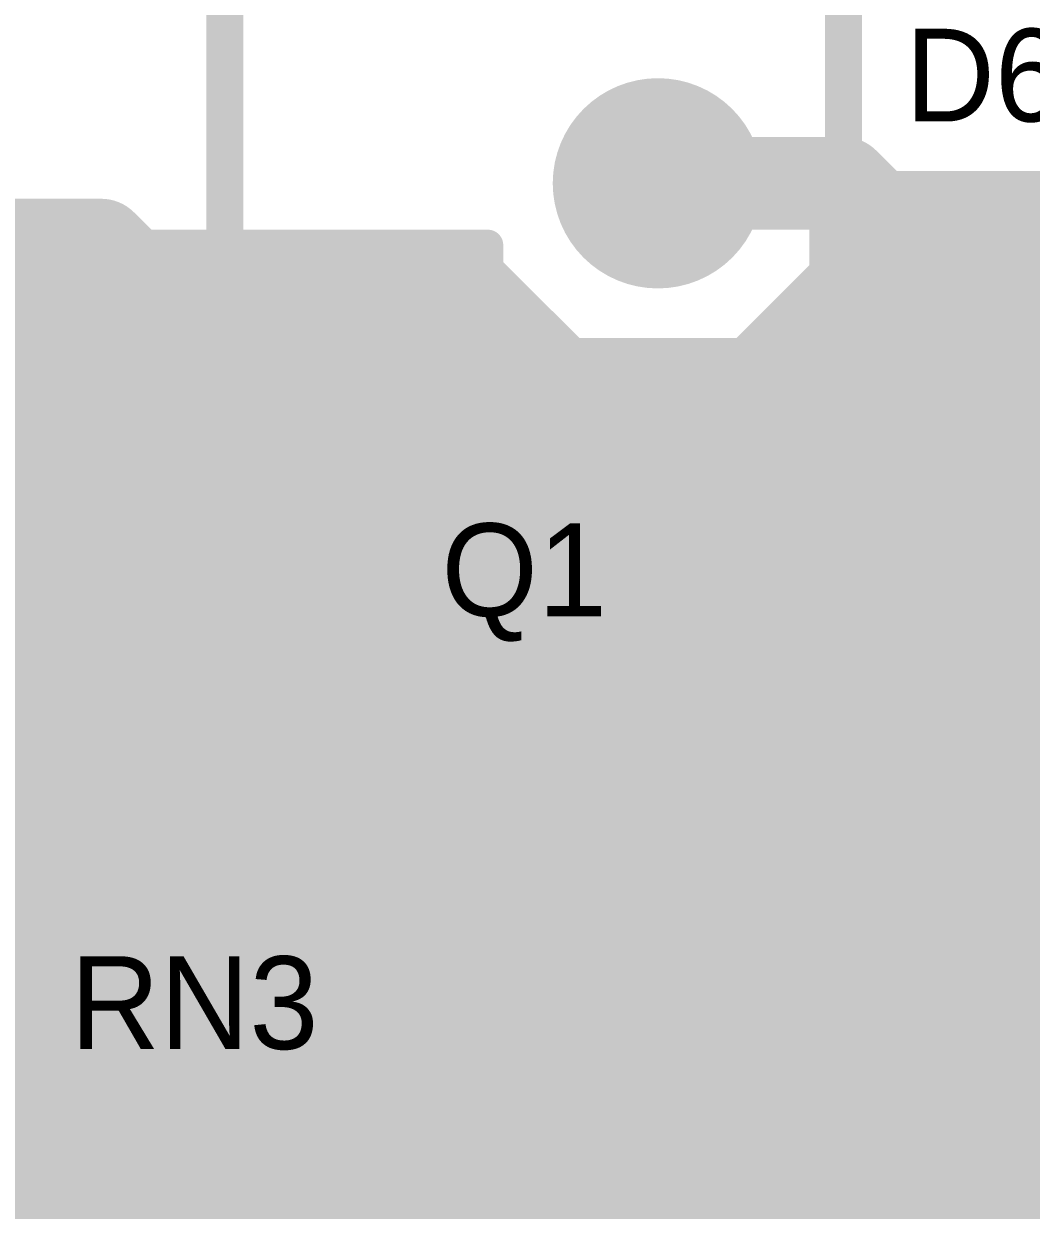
# Model space of a CAD drawing. Header units: millimetres. Extents: x 1.9 to 5.81, y 3 to 5.61.
# Drawn here: x 4.355 to 4.6807, y 4.165 to 4.5516 of the extents above; entities that cross this region are included whole.
import ezdxf

# ---------------------------------------------------------------- set-up
doc = ezdxf.new("R2010")
doc.units = ezdxf.units.MM
doc.header["$MEASUREMENT"] = 0
for name, color, linetype in [('BottomLayer', 5, 'Continuous'), ('BottomSolder', 6, 'Continuous'), ('MultiLayer', 9, 'Continuous'), ('TopLayer', 1, 'Continuous'), ('TopOverlay', 2, 'Continuous'), ('TopPaste', 8, 'Continuous'), ('TopSolder', 216, 'Continuous')]:
    doc.layers.add(name, color=color, linetype=linetype)

msp = doc.modelspace()

# ---------------------------------------------------------------- linework, layer by layer
at = {"layer": 'BottomLayer'}
for points, const_width in [([(4.545, 4.5, 1), (4.575, 4.5, 1)], 0.03), ([(4.3575, 4.48, 1), (4.3625, 4.48, 1)], 0.005), ([(4.3675, 4.48, 1), (4.3725, 4.48, 1)], 0.005), ([(4.3775, 4.48, 1), (4.3825, 4.48, 1)], 0.005), ([(4.3875, 4.48, 1), (4.3925, 4.48, 1)], 0.005), ([(4.3975, 4.48, 1), (4.4025, 4.48, 1)], 0.005), ([(4.4075, 4.48, 1), (4.4125, 4.48, 1)], 0.005), ([(4.4175, 4.48, 1), (4.4225, 4.48, 1)], 0.005), ([(4.4275, 4.48, 1), (4.4325, 4.48, 1)], 0.005), ([(4.4375, 4.48, 1), (4.4425, 4.48, 1)], 0.005), ([(4.4475, 4.48, 1), (4.4525, 4.48, 1)], 0.005), ([(4.4575, 4.48, 1), (4.4625, 4.48, 1)], 0.005), ([(4.4675, 4.48, 1), (4.4725, 4.48, 1)], 0.005), ([(4.4775, 4.48, 1), (4.4825, 4.48, 1)], 0.005), ([(4.4875, 4.48, 1), (4.4925, 4.48, 1)], 0.005), ([(4.4975, 4.48, 1), (4.5025, 4.48, 1)], 0.005), ([(4.5025, 4.48, 1), (4.5075, 4.48, 1)], 0.005), ([(4.5025, 4.48, 1), (4.5075, 4.48, 1)], 0.005), ([(4.5025, 4.48, 1), (4.5075, 4.48, 1)], 0.005), ([(4.6125, 4.48, 1), (4.6175, 4.48, 1)], 0.005), ([(4.6125, 4.48, 1), (4.6175, 4.48, 1)], 0.005), ([(4.6125, 4.48, 1), (4.6175, 4.48, 1)], 0.005), ([(4.6175, 4.48, 1), (4.6225, 4.48, 1)], 0.005), ([(4.6275, 4.48, 1), (4.6325, 4.48, 1)], 0.005), ([(4.6375, 4.48, 1), (4.6425, 4.48, 1)], 0.005), ([(4.6475, 4.48, 1), (4.6525, 4.48, 1)], 0.005), ([(4.6575, 4.48, 1), (4.6625, 4.48, 1)], 0.005), ([(4.6675, 4.48, 1), (4.6725, 4.48, 1)], 0.005), ([(4.6775, 4.48, 1), (4.6825, 4.48, 1)], 0.005), ([(4.5025, 4.4725, 1), (4.5075, 4.4725, 1)], 0.005), ([(4.5025, 4.4725, 1), (4.5075, 4.4725, 1)], 0.005), ([(4.6125, 4.4725, 1), (4.6175, 4.4725, 1)], 0.005), ([(4.6125, 4.4725, 1), (4.6175, 4.4725, 1)], 0.005), ([(4.505, 4.47, 1), (4.51, 4.47, 1)], 0.005), ([(4.5075, 4.4675, 1), (4.5125, 4.4675, 1)], 0.005), ([(4.6075, 4.4675, 1), (4.6125, 4.4675, 1)], 0.005), ([(4.61, 4.47, 1), (4.615, 4.47, 1)], 0.005), ([(4.515, 4.46, 1), (4.52, 4.46, 1)], 0.005), ([(4.6, 4.46, 1), (4.605, 4.46, 1)], 0.005), ([(4.5175, 4.4575, 1), (4.5225, 4.4575, 1)], 0.005), ([(4.5975, 4.4575, 1), (4.6025, 4.4575, 1)], 0.005), ([(4.525, 4.45, 1), (4.53, 4.45, 1)], 0.005), ([(4.59, 4.45, 1), (4.595, 4.45, 1)], 0.005), ([(4.5275, 4.4475, 1), (4.5325, 4.4475, 1)], 0.005), ([(4.53, 4.445, 1), (4.535, 4.445, 1)], 0.005), ([(4.53, 4.445, 1), (4.535, 4.445, 1)], 0.005), ([(4.5375, 4.445, 1), (4.5425, 4.445, 1)], 0.005), ([(4.5475, 4.445, 1), (4.5525, 4.445, 1)], 0.005), ([(4.5575, 4.445, 1), (4.5625, 4.445, 1)], 0.005), ([(4.5675, 4.445, 1), (4.5725, 4.445, 1)], 0.005), ([(4.5775, 4.445, 1), (4.5825, 4.445, 1)], 0.005), ([(4.585, 4.445, 1), (4.59, 4.445, 1)], 0.005), ([(4.585, 4.445, 1), (4.59, 4.445, 1)], 0.005), ([(4.5875, 4.4475, 1), (4.5925, 4.4475, 1)], 0.005), ([(4.54, 4.34, 1), (4.56, 4.34, 1)], 0.02), ([(4.3575, 4.17, 1), (4.3625, 4.17, 1)], 0.005), ([(4.3675, 4.17, 1), (4.3725, 4.17, 1)], 0.005), ([(4.3775, 4.17, 1), (4.3825, 4.17, 1)], 0.005), ([(4.3875, 4.17, 1), (4.3925, 4.17, 1)], 0.005), ([(4.3975, 4.17, 1), (4.4025, 4.17, 1)], 0.005), ([(4.4075, 4.17, 1), (4.4125, 4.17, 1)], 0.005), ([(4.4175, 4.17, 1), (4.4225, 4.17, 1)], 0.005), ([(4.4275, 4.17, 1), (4.4325, 4.17, 1)], 0.005), ([(4.4375, 4.17, 1), (4.4425, 4.17, 1)], 0.005), ([(4.4475, 4.17, 1), (4.4525, 4.17, 1)], 0.005), ([(4.4575, 4.17, 1), (4.4625, 4.17, 1)], 0.005), ([(4.4675, 4.17, 1), (4.4725, 4.17, 1)], 0.005), ([(4.4775, 4.17, 1), (4.4825, 4.17, 1)], 0.005), ([(4.4875, 4.17, 1), (4.4925, 4.17, 1)], 0.005), ([(4.4975, 4.17, 1), (4.5025, 4.17, 1)], 0.005), ([(4.5075, 4.17, 1), (4.5125, 4.17, 1)], 0.005), ([(4.5175, 4.17, 1), (4.5225, 4.17, 1)], 0.005), ([(4.5275, 4.17, 1), (4.5325, 4.17, 1)], 0.005), ([(4.5375, 4.17, 1), (4.5425, 4.17, 1)], 0.005), ([(4.5475, 4.17, 1), (4.5525, 4.17, 1)], 0.005), ([(4.5575, 4.17, 1), (4.5625, 4.17, 1)], 0.005), ([(4.5675, 4.17, 1), (4.5725, 4.17, 1)], 0.005), ([(4.5775, 4.17, 1), (4.5825, 4.17, 1)], 0.005), ([(4.5875, 4.17, 1), (4.5925, 4.17, 1)], 0.005), ([(4.5975, 4.17, 1), (4.6025, 4.17, 1)], 0.005), ([(4.6075, 4.17, 1), (4.6125, 4.17, 1)], 0.005), ([(4.6175, 4.17, 1), (4.6225, 4.17, 1)], 0.005), ([(4.6275, 4.17, 1), (4.6325, 4.17, 1)], 0.005), ([(4.6375, 4.17, 1), (4.6425, 4.17, 1)], 0.005), ([(4.6475, 4.17, 1), (4.6525, 4.17, 1)], 0.005), ([(4.6575, 4.17, 1), (4.6625, 4.17, 1)], 0.005), ([(4.6675, 4.17, 1), (4.6725, 4.17, 1)], 0.005), ([(4.6775, 4.17, 1), (4.6825, 4.17, 1)], 0.005)]:
    msp.add_lwpolyline(points, format="xyb", close=True, dxfattribs=dict(at, const_width=const_width))
at = {"layer": 'BottomLayer', "const_width": 0.01}
for points in [[(4.255, 4.48), (4.505, 4.48)], [(4.255, 4.48), (4.505, 4.48)], [(4.36, 4.17), (4.36, 4.48)], [(4.37, 4.17), (4.37, 4.48)], [(4.38, 4.17), (4.38, 4.48)], [(4.39, 4.17), (4.39, 4.48)], [(4.4, 4.17), (4.4, 4.48)], [(4.41, 4.17), (4.41, 4.48)], [(4.42, 4.17), (4.42, 4.48)], [(4.43, 4.17), (4.43, 4.48)], [(4.44, 4.17), (4.44, 4.48)], [(4.45, 4.17), (4.45, 4.48)], [(4.46, 4.17), (4.46, 4.48)], [(4.47, 4.17), (4.47, 4.48)], [(4.48, 4.17), (4.48, 4.48)], [(4.49, 4.17), (4.49, 4.48)], [(4.5, 4.17), (4.5, 4.48)], [(4.505, 4.4725), (4.505, 4.48)], [(4.615, 4.48), (4.805, 4.48)], [(4.615, 4.48), (4.805, 4.48)], [(4.615, 4.4725), (4.615, 4.48)], [(4.62, 4.17), (4.62, 4.48)], [(4.63, 4.17), (4.63, 4.48)], [(4.64, 4.17), (4.64, 4.48)], [(4.65, 4.17), (4.65, 4.48)], [(4.66, 4.17), (4.66, 4.48)], [(4.67, 4.17), (4.67, 4.48)], [(4.68, 4.17), (4.68, 4.48)], [(4.505, 4.4725), (4.5325, 4.445)], [(4.5875, 4.445), (4.615, 4.4725)], [(4.2525, 4.47), (4.5075, 4.47)], [(4.51, 4.17), (4.51, 4.4675)], [(4.61, 4.17), (4.61, 4.4675)], [(4.6125, 4.47), (4.8075, 4.47)], [(4.2425, 4.46), (4.5175, 4.46)], [(4.6025, 4.46), (4.8175, 4.46)], [(4.52, 4.17), (4.52, 4.4575)], [(4.6, 4.17), (4.6, 4.4575)], [(4.2325, 4.45), (4.5275, 4.45)], [(4.5925, 4.45), (4.8275, 4.45)], [(4.53, 4.17), (4.53, 4.4475)], [(4.5325, 4.445), (4.5875, 4.445)], [(4.54, 4.17), (4.54, 4.445)], [(4.55, 4.17), (4.55, 4.445)], [(4.56, 4.17), (4.56, 4.445)], [(4.57, 4.17), (4.57, 4.445)], [(4.58, 4.17), (4.58, 4.445)], [(4.59, 4.17), (4.59, 4.4475)], [(4.17387, 4.44), (5, 4.44)], [(4.17031, 4.43), (5, 4.43)], [(4.16354, 4.42), (5, 4.42)], [(4.15062, 4.41), (5, 4.41)], [(4.12384, 4.4), (5, 4.4)], [(4.11384, 4.39), (5, 4.39)], [(4.10333, 4.38), (5, 4.38)], [(3.43384, 4.37), (4.99757, 4.37)], [(3.42384, 4.36), (4.98757, 4.36)], [(3.41384, 4.35), (4.97764, 4.35)], [(3.40384, 4.34), (4.97172, 4.34)], [(3.39384, 4.33), (4.97, 4.33)], [(4.135, 4.32), (4.97, 4.32)], [(4.15743, 4.31), (4.97, 4.31)], [(4.16743, 4.3), (4.85, 4.3)], [(4.17743, 4.29), (4.82757, 4.29)], [(4.18743, 4.28), (4.81757, 4.28)], [(4.19743, 4.27), (4.80757, 4.27)], [(4.20743, 4.26), (4.79757, 4.26)], [(4.21743, 4.25), (4.78757, 4.25)], [(4.22598, 4.24), (4.77757, 4.24)], [(4.22958, 4.23), (4.76757, 4.23)], [(4.23, 4.22), (4.75764, 4.22)], [(4.23, 4.21), (4.75172, 4.21)], [(4.23, 4.2), (4.75, 4.2)], [(4.23, 4.19), (4.75, 4.19)], [(4.23243, 4.18), (4.75, 4.18)], [(4.24243, 4.17), (4.74757, 4.17)], [(4.24243, 4.17), (4.74757, 4.17)]]:
    msp.add_lwpolyline(points, dxfattribs=at)
at = {"layer": 'BottomSolder'}
for points, const_width in [([(4.543, 4.5, 1), (4.577, 4.5, 1)], 0.034), ([(4.543, 4.5, 1), (4.577, 4.5, 1)], 0.034), ([(4.538, 4.34, 1), (4.562, 4.34, 1)], 0.024), ([(4.538, 4.34, 1), (4.562, 4.34, 1)], 0.024)]:
    msp.add_lwpolyline(points, format="xyb", close=True, dxfattribs=dict(at, const_width=const_width))
at = {"layer": 'MultiLayer'}
for points, const_width in [([(4.545, 4.5, 1), (4.575, 4.5, 1)], 0.03), ([(4.54, 4.34, 1), (4.56, 4.34, 1)], 0.02)]:
    msp.add_lwpolyline(points, format="xyb", close=True, dxfattribs=dict(at, const_width=const_width))
at = {"layer": 'TopLayer'}
for points, const_width in [([(4.545, 4.5, 1), (4.575, 4.5, 1)], 0.03), ([(4.5525, 4.5, 1), (4.5675, 4.5, 1)], 0.015), ([(4.6125, 4.5, 1), (4.6275, 4.5, 1)], 0.015), ([(4.6125, 4.5, 1), (4.6275, 4.5, 1)], 0.015), ([(4.3725, 4.48, 1), (4.3875, 4.48, 1)], 0.015), ([(4.3725, 4.48, 1), (4.3875, 4.48, 1)], 0.015), ([(4.43407, 4.48, 1), (4.43907, 4.48, 1)], 0.005), ([(4.43407, 4.48, 1), (4.43907, 4.48, 1)], 0.005), ([(4.43407, 4.48, 1), (4.43907, 4.48, 1)], 0.005), ([(4.4375, 4.48, 1), (4.4425, 4.48, 1)], 0.005), ([(4.4475, 4.48, 1), (4.4525, 4.48, 1)], 0.005), ([(4.4575, 4.48, 1), (4.4625, 4.48, 1)], 0.005), ([(4.4675, 4.48, 1), (4.4725, 4.48, 1)], 0.005), ([(4.4775, 4.48, 1), (4.4825, 4.48, 1)], 0.005), ([(4.4875, 4.48, 1), (4.4925, 4.48, 1)], 0.005), ([(4.4975, 4.48, 1), (4.5025, 4.48, 1)], 0.005), ([(4.5025, 4.48, 1), (4.5075, 4.48, 1)], 0.005), ([(4.5025, 4.48, 1), (4.5075, 4.48, 1)], 0.005), ([(4.5025, 4.48, 1), (4.5075, 4.48, 1)], 0.005), ([(4.4375, 4.47657, 1), (4.4425, 4.47657, 1)], 0.005), ([(4.5025, 4.4725, 1), (4.5075, 4.4725, 1)], 0.005), ([(4.5025, 4.4725, 1), (4.5075, 4.4725, 1)], 0.005), ([(4.44407, 4.47, 1), (4.44907, 4.47, 1)], 0.005), ([(4.505, 4.47, 1), (4.51, 4.47, 1)], 0.005), ([(4.5075, 4.4675, 1), (4.5125, 4.4675, 1)], 0.005), ([(4.6525, 4.46, 1), (4.6675, 4.46, 1)], 0.015), ([(4.6525, 4.46, 1), (4.6675, 4.46, 1)], 0.015), ([(4.4475, 4.46657, 1), (4.4525, 4.46657, 1)], 0.005), ([(4.45407, 4.46, 1), (4.45907, 4.46, 1)], 0.005), ([(4.515, 4.46, 1), (4.52, 4.46, 1)], 0.005), ([(4.6, 4.46, 1), (4.605, 4.46, 1)], 0.005), ([(4.4575, 4.45657, 1), (4.4625, 4.45657, 1)], 0.005), ([(4.5175, 4.4575, 1), (4.5225, 4.4575, 1)], 0.005), ([(4.5975, 4.4575, 1), (4.6025, 4.4575, 1)], 0.005), ([(4.6025, 4.45843, 1), (4.6075, 4.45843, 1)], 0.005), ([(4.46407, 4.45, 1), (4.46907, 4.45, 1)], 0.005), ([(4.525, 4.45, 1), (4.53, 4.45, 1)], 0.005), ([(4.59, 4.45, 1), (4.595, 4.45, 1)], 0.005), ([(4.6025, 4.45, 1), (4.6075, 4.45, 1)], 0.005), ([(4.4675, 4.44657, 1), (4.4725, 4.44657, 1)], 0.005), ([(4.46907, 4.445, 1), (4.47407, 4.445, 1)], 0.005), ([(4.46907, 4.445, 1), (4.47407, 4.445, 1)], 0.005), ([(4.4775, 4.445, 1), (4.4825, 4.445, 1)], 0.005), ([(4.4875, 4.445, 1), (4.4925, 4.445, 1)], 0.005), ([(4.4975, 4.445, 1), (4.5025, 4.445, 1)], 0.005), ([(4.4975, 4.445, 1), (4.5025, 4.445, 1)], 0.005), ([(4.4975, 4.445, 1), (4.5025, 4.445, 1)], 0.005), ([(4.4975, 4.445, 1), (4.5025, 4.445, 1)], 0.005), ([(4.5275, 4.4475, 1), (4.5325, 4.4475, 1)], 0.005), ([(4.53, 4.445, 1), (4.535, 4.445, 1)], 0.005), ([(4.53, 4.445, 1), (4.535, 4.445, 1)], 0.005), ([(4.5375, 4.445, 1), (4.5425, 4.445, 1)], 0.005), ([(4.5475, 4.445, 1), (4.5525, 4.445, 1)], 0.005), ([(4.5575, 4.445, 1), (4.5625, 4.445, 1)], 0.005), ([(4.5675, 4.445, 1), (4.5725, 4.445, 1)], 0.005), ([(4.5775, 4.445, 1), (4.5825, 4.445, 1)], 0.005), ([(4.585, 4.445, 1), (4.59, 4.445, 1)], 0.005), ([(4.585, 4.445, 1), (4.59, 4.445, 1)], 0.005), ([(4.5875, 4.4475, 1), (4.5925, 4.4475, 1)], 0.005), ([(4.4975, 4.44, 1), (4.5025, 4.44, 1)], 0.005), ([(4.6025, 4.44, 1), (4.6075, 4.44, 1)], 0.005), ([(4.6025, 4.435, 1), (4.6075, 4.435, 1)], 0.005), ([(4.6025, 4.435, 1), (4.6075, 4.435, 1)], 0.005), ([(4.6075, 4.435, 1), (4.6125, 4.435, 1)], 0.005), ([(4.6175, 4.435, 1), (4.6225, 4.435, 1)], 0.005), ([(4.6175, 4.435, 1), (4.6225, 4.435, 1)], 0.005), ([(4.6175, 4.435, 1), (4.6225, 4.435, 1)], 0.005), ([(4.6175, 4.435, 1), (4.6225, 4.435, 1)], 0.005), ([(4.4975, 4.43, 1), (4.5025, 4.43, 1)], 0.005), ([(4.6175, 4.43, 1), (4.6225, 4.43, 1)], 0.005), ([(4.4975, 4.42, 1), (4.5025, 4.42, 1)], 0.005), ([(4.6175, 4.42, 1), (4.6225, 4.42, 1)], 0.005), ([(4.4525, 4.4, 1), (4.4675, 4.4, 1)], 0.015), ([(4.4525, 4.4, 1), (4.4675, 4.4, 1)], 0.015), ([(4.4975, 4.41, 1), (4.5025, 4.41, 1)], 0.005), ([(4.6175, 4.41, 1), (4.6225, 4.41, 1)], 0.005), ([(4.4525, 4.395, 1), (4.4675, 4.395, 1)], 0.015), ([(4.6525, 4.395, 1), (4.6675, 4.395, 1)], 0.015), ([(4.4975, 4.4, 1), (4.5025, 4.4, 1)], 0.005), ([(4.4975, 4.4, 1), (4.5025, 4.4, 1)], 0.005), ([(4.4975, 4.4, 1), (4.5025, 4.4, 1)], 0.005), ([(4.4975, 4.4, 1), (4.5025, 4.4, 1)], 0.005), ([(4.6175, 4.4, 1), (4.6225, 4.4, 1)], 0.005), ([(4.4975, 4.395, 1), (4.5025, 4.395, 1)], 0.005), ([(4.6175, 4.395, 1), (4.6225, 4.395, 1)], 0.005), ([(4.6175, 4.395, 1), (4.6225, 4.395, 1)], 0.005), ([(4.6175, 4.395, 1), (4.6225, 4.395, 1)], 0.005), ([(4.4975, 4.39, 1), (4.5025, 4.39, 1)], 0.005), ([(4.6175, 4.39, 1), (4.6225, 4.39, 1)], 0.005), ([(4.4975, 4.38, 1), (4.5025, 4.38, 1)], 0.005), ([(4.6175, 4.38, 1), (4.6225, 4.38, 1)], 0.005), ([(4.4975, 4.37, 1), (4.5025, 4.37, 1)], 0.005), ([(4.6175, 4.37, 1), (4.6225, 4.37, 1)], 0.005), ([(4.4975, 4.36, 1), (4.5025, 4.36, 1)], 0.005), ([(4.6175, 4.36, 1), (4.6225, 4.36, 1)], 0.005), ([(4.495, 4.35, 1), (4.505, 4.35, 1)], 0.01), ([(4.4975, 4.355, 1), (4.5025, 4.355, 1)], 0.005), ([(4.4975, 4.355, 1), (4.5025, 4.355, 1)], 0.005), ([(4.4975, 4.355, 1), (4.5025, 4.355, 1)], 0.005), ([(4.5075, 4.355, 1), (4.5125, 4.355, 1)], 0.005), ([(4.5175, 4.355, 1), (4.5225, 4.355, 1)], 0.005), ([(4.5275, 4.355, 1), (4.5325, 4.355, 1)], 0.005), ([(4.54, 4.34, 1), (4.56, 4.34, 1)], 0.02), ([(4.5375, 4.355, 1), (4.5425, 4.355, 1)], 0.005), ([(4.5375, 4.355, 1), (4.5425, 4.355, 1)], 0.005), ([(4.5375, 4.355, 1), (4.5425, 4.355, 1)], 0.005), ([(4.5375, 4.355, 1), (4.5425, 4.355, 1)], 0.005), ([(4.5775, 4.355, 1), (4.5825, 4.355, 1)], 0.005), ([(4.5775, 4.355, 1), (4.5825, 4.355, 1)], 0.005), ([(4.5775, 4.355, 1), (4.5825, 4.355, 1)], 0.005), ([(4.5775, 4.355, 1), (4.5825, 4.355, 1)], 0.005), ([(4.5875, 4.355, 1), (4.5925, 4.355, 1)], 0.005), ([(4.5975, 4.355, 1), (4.6025, 4.355, 1)], 0.005), ([(4.6075, 4.355, 1), (4.6125, 4.355, 1)], 0.005), ([(4.6175, 4.355, 1), (4.6225, 4.355, 1)], 0.005), ([(4.6175, 4.355, 1), (4.6225, 4.355, 1)], 0.005), ([(4.6175, 4.355, 1), (4.6225, 4.355, 1)], 0.005), ([(4.5275, 4.34, 1), (4.5425, 4.34, 1)], 0.015), ([(4.5275, 4.34, 1), (4.5425, 4.34, 1)], 0.015), ([(4.5425, 4.34, 1), (4.5575, 4.34, 1)], 0.015), ([(4.5375, 4.35, 1), (4.5425, 4.35, 1)], 0.005), ([(4.5775, 4.35, 1), (4.5825, 4.35, 1)], 0.005), ([(4.4575, 4.345, 1), (4.4625, 4.345, 1)], 0.005), ([(4.4575, 4.345, 1), (4.4625, 4.345, 1)], 0.005), ([(4.6575, 4.345, 1), (4.6625, 4.345, 1)], 0.005), ([(4.6575, 4.345, 1), (4.6625, 4.345, 1)], 0.005), ([(4.5375, 4.34, 1), (4.5425, 4.34, 1)], 0.005), ([(4.5775, 4.34, 1), (4.5825, 4.34, 1)], 0.005), ([(4.5375, 4.33, 1), (4.5425, 4.33, 1)], 0.005), ([(4.5775, 4.33, 1), (4.5825, 4.33, 1)], 0.005), ([(4.5375, 4.32, 1), (4.5425, 4.32, 1)], 0.005), ([(4.5775, 4.32, 1), (4.5825, 4.32, 1)], 0.005), ([(4.4925, 4.305, 1), (4.5075, 4.305, 1)], 0.015), ([(4.46, 4.305, 1), (4.47, 4.305, 1)], 0.01), ([(4.495, 4.305, 1), (4.505, 4.305, 1)], 0.01), ([(4.495, 4.305, 1), (4.505, 4.305, 1)], 0.01), ([(4.495, 4.305, 1), (4.505, 4.305, 1)], 0.01), ([(4.53, 4.305, 1), (4.54, 4.305, 1)], 0.01), ([(4.5375, 4.31, 1), (4.5425, 4.31, 1)], 0.005), ([(4.5775, 4.31, 1), (4.5825, 4.31, 1)], 0.005), ([(4.66, 4.305, 1), (4.67, 4.305, 1)], 0.01), ([(4.5375, 4.3, 1), (4.5425, 4.3, 1)], 0.005), ([(4.5775, 4.3, 1), (4.5825, 4.3, 1)], 0.005), ([(4.5775, 4.29743, 1), (4.5825, 4.29743, 1)], 0.005), ([(4.5775, 4.29743, 1), (4.5825, 4.29743, 1)], 0.005), ([(4.5775, 4.29743, 1), (4.5825, 4.29743, 1)], 0.005), ([(4.6175, 4.295, 1), (4.6225, 4.295, 1)], 0.005), ([(4.41451, 4.29299, 1), (4.41951, 4.29299, 1)], 0.005), ([(4.4575, 4.2915, 1), (4.4625, 4.2915, 1)], 0.005), ([(4.4575, 4.2915, 1), (4.4625, 4.2915, 1)], 0.005), ([(4.5375, 4.2915, 1), (4.5425, 4.2915, 1)], 0.005), ([(4.5375, 4.2915, 1), (4.5425, 4.2915, 1)], 0.005), ([(4.5375, 4.2915, 1), (4.5425, 4.2915, 1)], 0.005), ([(4.5475, 4.2915, 1), (4.5525, 4.2915, 1)], 0.005), ([(4.5575, 4.2915, 1), (4.5625, 4.2915, 1)], 0.005), ([(4.5675, 4.2915, 1), (4.5725, 4.2915, 1)], 0.005), ([(4.57157, 4.2915, 1), (4.57657, 4.2915, 1)], 0.005), ([(4.57157, 4.2915, 1), (4.57657, 4.2915, 1)], 0.005), ([(4.66, 4.27, 1), (4.67, 4.27, 1)], 0.01), ([(4.584, 4.2615, 1), (4.589, 4.2615, 1)], 0.005), ([(4.584, 4.2615, 1), (4.589, 4.2615, 1)], 0.005), ([(4.6575, 4.26, 1), (4.6625, 4.26, 1)], 0.005), ([(4.6575, 4.26, 1), (4.6625, 4.26, 1)], 0.005)]:
    msp.add_lwpolyline(points, format="xyb", close=True, dxfattribs=dict(at, const_width=const_width))
for points, const_width in [([(4.56, 4.5), (4.62, 4.5)], 0.03), ([(4.62, 4.5), (4.66, 4.46)], 0.03), ([(4.3, 4.48), (4.38, 4.48)], 0.03), ([(4.38, 4.48), (4.46, 4.4)], 0.03), ([(4.43657, 4.48), (4.505, 4.48)], 0.01), ([(4.43657, 4.48), (4.505, 4.48)], 0.01), ([(4.43657, 4.48), (4.47157, 4.445)], 0.01), ([(4.44, 4.47657), (4.44, 4.48)], 0.01), ([(4.45, 4.46657), (4.45, 4.48)], 0.01), ([(4.46, 4.45657), (4.46, 4.48)], 0.01), ([(4.47, 4.44657), (4.47, 4.48)], 0.01), ([(4.48, 4.445), (4.48, 4.48)], 0.01), ([(4.49, 4.445), (4.49, 4.48)], 0.01), ([(4.5, 4.445), (4.5, 4.48)], 0.01), ([(4.505, 4.4725), (4.505, 4.48)], 0.01), ([(4.505, 4.4725), (4.5325, 4.445)], 0.01), ([(4.44657, 4.47), (4.5075, 4.47)], 0.01), ([(4.51, 4.355), (4.51, 4.4675)], 0.01), ([(4.66, 4.395), (4.66, 4.46)], 0.03), ([(4.45657, 4.46), (4.5175, 4.46)], 0.01), ([(4.5875, 4.445), (4.6025, 4.46)], 0.01), ([(4.52, 4.355), (4.52, 4.4575)], 0.01), ([(4.6, 4.355), (4.6, 4.4575)], 0.01), ([(4.605, 4.435), (4.605, 4.45843)], 0.01), ([(4.46657, 4.45), (4.5275, 4.45)], 0.01), ([(4.5925, 4.45), (4.605, 4.45)], 0.01), ([(4.47157, 4.445), (4.5, 4.445)], 0.01), ([(4.5, 4.4), (4.5, 4.445)], 0.01), ([(4.5, 4.355), (4.5, 4.445)], 0.01), ([(4.53, 4.355), (4.53, 4.4475)], 0.01), ([(4.5325, 4.445), (4.5875, 4.445)], 0.01), ([(4.54, 4.355), (4.54, 4.445)], 0.01), ([(4.55, 4.2915), (4.55, 4.445)], 0.01), ([(4.56, 4.2915), (4.56, 4.445)], 0.01), ([(4.57, 4.2915), (4.57, 4.445)], 0.01), ([(4.58, 4.355), (4.58, 4.445)], 0.01), ([(4.59, 4.355), (4.59, 4.4475)], 0.01), ([(4.5, 4.44), (4.605, 4.44)], 0.01), ([(4.605, 4.435), (4.62, 4.435)], 0.01), ([(4.61, 4.355), (4.61, 4.435)], 0.01), ([(4.62, 4.395), (4.62, 4.435)], 0.01), ([(4.62, 4.395), (4.62, 4.435)], 0.01), ([(4.62, 4.355), (4.62, 4.435)], 0.01), ([(4.5, 4.43), (4.62, 4.43)], 0.01), ([(4.5, 4.42), (4.62, 4.42)], 0.01), ([(4.46, 4.395), (4.46, 4.4)], 0.03), ([(4.5, 4.41), (4.62, 4.41)], 0.01), ([(4.5, 4.4), (4.62, 4.4)], 0.01), ([(4.5, 4.395), (4.5, 4.4)], 0.01), ([(4.5, 4.355), (4.5, 4.4)], 0.01), ([(4.62, 4.355), (4.62, 4.395)], 0.01), ([(4.5, 4.39), (4.62, 4.39)], 0.01), ([(4.5, 4.38), (4.62, 4.38)], 0.01), ([(4.5, 4.37), (4.62, 4.37)], 0.01), ([(4.5, 4.36), (4.62, 4.36)], 0.01), ([(4.5, 4.305), (4.5, 4.35)], 0.02), ([(4.5, 4.355), (4.54, 4.355)], 0.01), ([(4.54, 4.2915), (4.54, 4.355)], 0.01), ([(4.54, 4.2915), (4.54, 4.355)], 0.01), ([(4.58, 4.355), (4.62, 4.355)], 0.01), ([(4.58, 4.29743), (4.58, 4.355)], 0.01), ([(4.58, 4.29743), (4.58, 4.355)], 0.01), ([(4.5, 4.305), (4.535, 4.34)], 0.03), ([(4.535, 4.34), (4.55, 4.34)], 0.03), ([(4.54, 4.35), (4.58, 4.35)], 0.01), ([(4.46, 4.2915), (4.46, 4.345)], 0.01), ([(4.46, 4.2915), (4.46, 4.345)], 0.01), ([(4.66, 4.26), (4.66, 4.345)], 0.01), ([(4.66, 4.26), (4.66, 4.345)], 0.01), ([(4.54, 4.34), (4.58, 4.34)], 0.01), ([(4.54, 4.33), (4.58, 4.33)], 0.01), ([(4.54, 4.32), (4.58, 4.32)], 0.01), ([(4.465, 4.305), (4.5, 4.305)], 0.02), ([(4.5, 4.305), (4.535, 4.305)], 0.02), ([(4.54, 4.31), (4.58, 4.31)], 0.01), ([(4.665, 4.305), (4.7, 4.305)], 0.02), ([(4.54, 4.3), (4.58, 4.3)], 0.01), ([(4.57407, 4.2915), (4.58, 4.29743)], 0.01), ([(4.5865, 4.2615), (4.62, 4.295)], 0.01), ([(4.31, 4.29299), (4.41701, 4.29299)], 0.01), ([(4.54, 4.2915), (4.57407, 4.2915)], 0.01), ([(4.665, 4.27), (4.75, 4.27)], 0.02), ([(4.31, 4.2615), (4.5865, 4.2615)], 0.01), ([(4.31, 4.23), (4.76, 4.23)], 0.01), ([(4.23, 4.195), (4.875, 4.195)], 0.01), ([(4.24, 4.17), (4.885, 4.17)], 0.01)]:
    msp.add_lwpolyline(points, dxfattribs=dict(at, const_width=const_width))
for points in [[(4.69, 4.46), (4.69, 4.5), (4.63, 4.46), (4.63, 4.5)], [(4.445, 4.37), (4.475, 4.37), (4.445, 4.42), (4.475, 4.42)], [(4.645, 4.37), (4.675, 4.37), (4.645, 4.42), (4.675, 4.42)], [(4.405, 4.28), (4.435, 4.28), (4.405, 4.33), (4.435, 4.33)], [(4.485, 4.28), (4.515, 4.28), (4.485, 4.33), (4.515, 4.33)], [(4.605, 4.28), (4.635, 4.28), (4.605, 4.33), (4.635, 4.33)]]:
    msp.add_solid(points, dxfattribs=at)
at = {"layer": 'TopOverlay'}
for points, const_width in [([(4.42, 4.44), (4.42, 5.26)], 0.012), ([(4.62, 4.44), (4.62, 5.26)], 0.012), ([(4.615, 4.44), (4.615, 4.5)], 0.012), ([(4.42, 4.44), (4.62, 4.44)], 0.012), ([(4.615, 4.44), (4.705, 4.44)], 0.012), ([(4.38, 4.3), (4.38, 4.4)], 0.01), ([(4.38, 4.4), (4.42, 4.4)], 0.01), ([(4.5, 4.4), (4.54, 4.4)], 0.01), ([(4.54, 4.3), (4.54, 4.4)], 0.01), ([(4.58, 4.3), (4.58, 4.4)], 0.01), ([(4.58, 4.4), (4.62, 4.4)], 0.01), ([(4.38, 4.3), (4.395, 4.3)], 0.01), ([(4.525, 4.3), (4.54, 4.3)], 0.01), ([(4.58, 4.3), (4.595, 4.3)], 0.01)]:
    msp.add_lwpolyline(points, dxfattribs=dict(at, const_width=const_width))
for points, const_width in [([(4.612, 4.5, 1), (4.618, 4.5, 1)], 0.006), ([(4.417, 4.44, 1), (4.423, 4.44, 1)], 0.006), ([(4.417, 4.44, 1), (4.423, 4.44, 1)], 0.006), ([(4.612, 4.44, 1), (4.618, 4.44, 1)], 0.006), ([(4.612, 4.44, 1), (4.618, 4.44, 1)], 0.006), ([(4.617, 4.44, 1), (4.623, 4.44, 1)], 0.006), ([(4.617, 4.44, 1), (4.623, 4.44, 1)], 0.006), ([(4.3775, 4.4, 1), (4.3825, 4.4, 1)], 0.005), ([(4.3775, 4.4, 1), (4.3825, 4.4, 1)], 0.005), ([(4.4175, 4.4, 1), (4.4225, 4.4, 1)], 0.005), ([(4.4975, 4.4, 1), (4.5025, 4.4, 1)], 0.005), ([(4.5375, 4.4, 1), (4.5425, 4.4, 1)], 0.005), ([(4.5375, 4.4, 1), (4.5425, 4.4, 1)], 0.005), ([(4.5775, 4.4, 1), (4.5825, 4.4, 1)], 0.005), ([(4.5775, 4.4, 1), (4.5825, 4.4, 1)], 0.005), ([(4.6175, 4.4, 1), (4.6225, 4.4, 1)], 0.005), ([(4.3775, 4.3, 1), (4.3825, 4.3, 1)], 0.005), ([(4.3775, 4.3, 1), (4.3825, 4.3, 1)], 0.005), ([(4.3925, 4.3, 1), (4.3975, 4.3, 1)], 0.005), ([(4.5225, 4.3, 1), (4.5275, 4.3, 1)], 0.005), ([(4.5375, 4.3, 1), (4.5425, 4.3, 1)], 0.005), ([(4.5375, 4.3, 1), (4.5425, 4.3, 1)], 0.005), ([(4.5775, 4.3, 1), (4.5825, 4.3, 1)], 0.005), ([(4.5775, 4.3, 1), (4.5825, 4.3, 1)], 0.005), ([(4.5925, 4.3, 1), (4.5975, 4.3, 1)], 0.005)]:
    msp.add_lwpolyline(points, format="xyb", close=True, dxfattribs=dict(at, const_width=const_width))
at = {"layer": 'TopPaste'}
for points in [[(4.69, 4.46), (4.69, 4.5), (4.63, 4.46), (4.63, 4.5)], [(4.69, 4.46), (4.69, 4.5), (4.63, 4.46), (4.63, 4.5)], [(4.445, 4.37), (4.475, 4.37), (4.445, 4.42), (4.475, 4.42)], [(4.445, 4.37), (4.475, 4.37), (4.445, 4.42), (4.475, 4.42)], [(4.645, 4.37), (4.675, 4.37), (4.645, 4.42), (4.675, 4.42)], [(4.645, 4.37), (4.675, 4.37), (4.645, 4.42), (4.675, 4.42)], [(4.405, 4.28), (4.435, 4.28), (4.405, 4.33), (4.435, 4.33)], [(4.405, 4.28), (4.435, 4.28), (4.405, 4.33), (4.435, 4.33)], [(4.485, 4.28), (4.515, 4.28), (4.485, 4.33), (4.515, 4.33)], [(4.485, 4.28), (4.515, 4.28), (4.485, 4.33), (4.515, 4.33)], [(4.605, 4.28), (4.635, 4.28), (4.605, 4.33), (4.635, 4.33)], [(4.605, 4.28), (4.635, 4.28), (4.605, 4.33), (4.635, 4.33)]]:
    msp.add_solid(points, dxfattribs=at)
at = {"layer": 'TopSolder'}
for points, const_width in [([(4.543, 4.5, 1), (4.577, 4.5, 1)], 0.034), ([(4.543, 4.5, 1), (4.577, 4.5, 1)], 0.034), ([(4.538, 4.34, 1), (4.562, 4.34, 1)], 0.024), ([(4.538, 4.34, 1), (4.562, 4.34, 1)], 0.024)]:
    msp.add_lwpolyline(points, format="xyb", close=True, dxfattribs=dict(at, const_width=const_width))
for points in [[(4.694, 4.456), (4.694, 4.504), (4.626, 4.456), (4.626, 4.504)], [(4.694, 4.456), (4.694, 4.504), (4.626, 4.456), (4.626, 4.504)], [(4.441, 4.366), (4.479, 4.366), (4.441, 4.424), (4.479, 4.424)], [(4.441, 4.366), (4.479, 4.366), (4.441, 4.424), (4.479, 4.424)], [(4.641, 4.366), (4.679, 4.366), (4.641, 4.424), (4.679, 4.424)], [(4.641, 4.366), (4.679, 4.366), (4.641, 4.424), (4.679, 4.424)], [(4.401, 4.276), (4.439, 4.276), (4.401, 4.334), (4.439, 4.334)], [(4.401, 4.276), (4.439, 4.276), (4.401, 4.334), (4.439, 4.334)], [(4.481, 4.276), (4.519, 4.276), (4.481, 4.334), (4.519, 4.334)], [(4.481, 4.276), (4.519, 4.276), (4.481, 4.334), (4.519, 4.334)], [(4.601, 4.276), (4.639, 4.276), (4.601, 4.334), (4.639, 4.334)], [(4.601, 4.276), (4.639, 4.276), (4.601, 4.334), (4.639, 4.334)]]:
    msp.add_solid(points, dxfattribs=at)

# ---------------------------------------------------------------- texts
at = {"layer": 'TopOverlay'}
for s, p in [('D6', (4.64, 4.52)), ('RN3', (4.37, 4.22))]:
    msp.add_text(s, height=0.03, rotation=360, dxfattribs=at).set_placement(p)
msp.add_text('Q1', height=0.03, dxfattribs=at).set_placement((4.49, 4.36))

doc.saveas('drawing.dxf')
